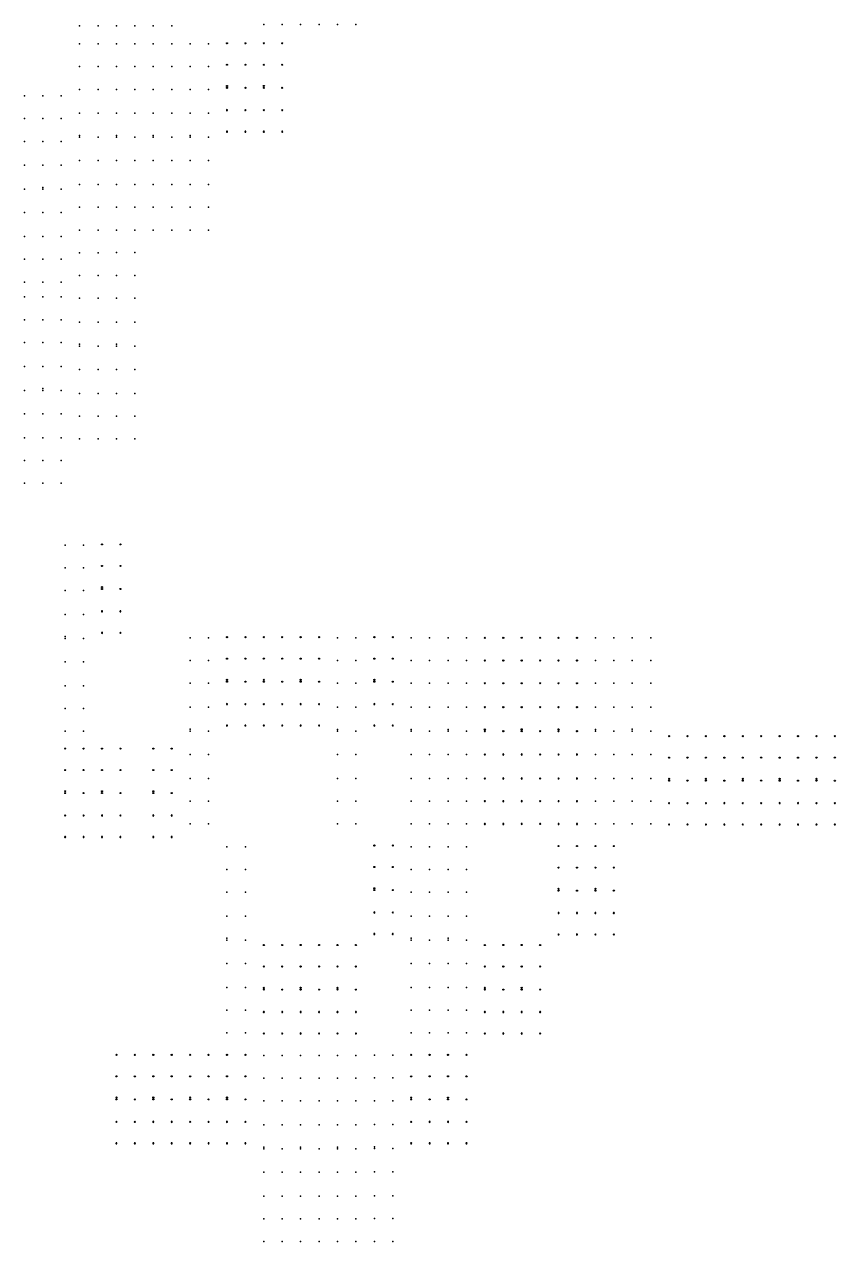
# Model space of a CAD drawing. Header units: millimetres. Extents: x 472828 to 475087, y 4317878 to 4319084.
# Drawn here: x 473959.2 to 474223.5, y 4317877.7 to 4318273.9 of the extents above; entities that cross this region are included whole.
import ezdxf

# ---------------------------------------------------------------- set-up
doc = ezdxf.new("R2010")
doc.units = ezdxf.units.MM
doc.linetypes.add('CENTER2', pattern=[1.125, 0.75, -0.125, 0.125, -0.125])
for name, color, linetype in [('10_T3_EOS_PILE_CP170_2_205', 10, 'Continuous'), ('11_T3_EOS_PILE_CP170_1_255', 11, 'Continuous'), ('12_T3_EOS_PILE_CP140_205', 12, 'Continuous'), ('13_T3_EOS_PILE_HEA_MOT_170', 13, 'Continuous'), ('14_T3_EOS_PILE_CP140_195', 14, 'Continuous'), ('1_T3_EOS_PILE_MOT_HEA_255', 1, 'Continuous'), ('2_T3_EOS_PILE_HEA_255', 2, 'Continuous'), ('3_T3_EOS_PILE_IPEA_1_255', 3, 'Continuous'), ('4_T3_EOS_PILE_IPEA_2_235', 4, 'Continuous'), ('5_T3_EOS_PILE_HEA_MOT_190', 5, 'Continuous'), ('8_T3_EOS_PILE_CP170_1_220', 8, 'Continuous')]:
    doc.layers.add(name, color=color, linetype=linetype)

# ---------------------------------------------------------------- blocks, each defined once
blk = doc.blocks.new('*U3')
at = {"color": 0, "linetype": 'CENTER2', "transparency": 16777216}
for p, q in [((-183, 0), (-36, 0)), ((0, 36), (0, 183)), ((36, 0), (183, 0)), ((0, -183), (0, -36))]:
    blk.add_line(p, q, dxfattribs=at)
at = {"color": 0, "linetype": 'Continuous', "transparency": 16777216}
for p, q in [((-18, 0), (18, 0)), ((0, -18), (0, 18))]:
    blk.add_line(p, q, dxfattribs=at)
blk = doc.blocks.new('A$C6274595C')
at = {"color": 0}
blk.add_circle((0, 0), 179, dxfattribs=at)
at = {"color": 0, "linetype": 'CENTER2', "rotation": 45}
blk.add_blockref('*U3', (0, 0), dxfattribs=at)
blk = doc.blocks.new('*U5')
at = {"color": 0, "linetype": 'CENTER2', "transparency": 16777216}
for p, q in [((-183, 0), (-36, 0)), ((0, 36), (0, 183)), ((36, 0), (183, 0)), ((0, -183), (0, -36))]:
    blk.add_line(p, q, dxfattribs=at)
at = {"color": 0, "linetype": 'Continuous', "transparency": 16777216}
for p, q in [((-18, 0), (18, 0)), ((0, -18), (0, 18))]:
    blk.add_line(p, q, dxfattribs=at)
blk = doc.blocks.new('b-p')
at = {"color": 5}
blk.add_circle((0, 0), 179, dxfattribs=at)
at = {"color": 5, "linetype": 'CENTER2', "rotation": 45}
blk.add_blockref('*U5', (0, 0), dxfattribs=at)
blk = doc.blocks.new('*U7')
at = {"color": 0, "linetype": 'CENTER2', "transparency": 16777216}
for p, q in [((-183, 0), (-36, 0)), ((0, 36), (0, 183)), ((36, 0), (183, 0)), ((0, -183), (0, -36))]:
    blk.add_line(p, q, dxfattribs=at)
at = {"color": 0, "linetype": 'Continuous', "transparency": 16777216}
for p, q in [((-18, 0), (18, 0)), ((0, -18), (0, 18))]:
    blk.add_line(p, q, dxfattribs=at)
blk = doc.blocks.new('PVH POST')
at = {"color": 5}
blk.add_circle((0, 0), 179, dxfattribs=at)
at = {"color": 5, "linetype": 'CENTER2', "rotation": 45}
blk.add_blockref('*U7', (0, 0), dxfattribs=at)

msp = doc.modelspace()

# ---------------------------------------------------------------- linework, layer by layer
at = {"layer": '10_T3_EOS_PILE_CP170_2_205', "extrusion": (0, 0.011108, 0.999938)}
for p in [(473983.2, 4318273.42, 0.24), (473983.2, 4318146.41, -0.54), (473983.2, 4318139.01, -0.46)]:
    msp.add_point(p, dxfattribs=at)
at = {"layer": '10_T3_EOS_PILE_CP170_2_205', "extrusion": (0, 0.017903, 0.99984)}
for p in [(474055.2, 4318273.92, -0.26), (474055.2, 4317885.07, -0.17), (474055.2, 4317877.68, -0.04)]:
    msp.add_point(p, dxfattribs=at)
at = {"layer": '10_T3_EOS_PILE_CP170_2_205', "extrusion": (0, -0.005388, 0.999985)}
for p in [(474001.2, 4318267.56, 0.25), (474001.2, 4318260.16, 0.21), (473959.2, 4318250.63, 0.25), (473959.2, 4318243.23, 0.21), (474001.2, 4318214.36, -0.04), (474001.2, 4318206.96, -0.08), (474097.2, 4318074.24, 0.63), (474145.2, 4318074.24, 0.6), (474097.2, 4318066.84, 0.59), (474145.2, 4318066.84, 0.56), (474097.2, 4318021.04, 0.35), (474145.2, 4318021.04, 0.31), (474097.2, 4318013.64, 0.31), (474145.2, 4318013.64, 0.27), (474061.2, 4317938.27, 0.36), (474061.2, 4317930.87, 0.32), (474061.2, 4317885.08, 0.07), (474061.2, 4317877.68, 0.03)]:
    msp.add_point(p, dxfattribs=at)
at = {"layer": '10_T3_EOS_PILE_CP170_2_205', "extrusion": (0, -0.005053, 0.999987)}
for p in [(473971.2, 4318250.63, 0.23), (473971.2, 4318243.23, 0.19)]:
    msp.add_point(p, dxfattribs=at)
at = {"layer": '10_T3_EOS_PILE_CP170_2_205', "extrusion": (0, 0.011443, 0.999935)}
for p in [(473995.2, 4318214.36, -0.2), (473995.2, 4318206.96, -0.11)]:
    msp.add_point(p, dxfattribs=at)
at = {"layer": '11_T3_EOS_PILE_CP170_1_255', "extrusion": (0, 0.011443, 0.999935)}
msp.add_point((473995.2, 4318237.16, -0.46), dxfattribs=at)
at = {"layer": '11_T3_EOS_PILE_CP170_1_255', "extrusion": (0, -0.005388, 0.999985)}
for p in [(474007.2, 4318237.16, 0.08), (473959.2, 4318220.24, 0.08), (474103.2, 4318043.84, 0.47), (474151.2, 4318043.84, 0.43), (474067.2, 4317907.88, 0.19)]:
    msp.add_point(p, dxfattribs=at)
at = {"layer": '11_T3_EOS_PILE_CP170_1_255', "extrusion": (0, 0.011108, 0.999938)}
msp.add_point((473983.2, 4318169.2, -0.8), dxfattribs=at)
at = {"layer": '11_T3_EOS_PILE_CP170_1_255', "extrusion": (0, 0.017903, 0.99984)}
msp.add_point((474055.2, 4317907.87, -0.58), dxfattribs=at)
at = {"layer": '12_T3_EOS_PILE_CP140_205', "extrusion": (0, -0.005053, 0.999987)}
for p in [(473965.2, 4318250.63, 0.23), (473965.2, 4318243.23, 0.19), (473965.2, 4318197.44, -0.04), (473965.2, 4318190.04, -0.08)]:
    msp.add_point(p, dxfattribs=at)
at = {"layer": '13_T3_EOS_PILE_HEA_MOT_170', "extrusion": (0, -0.005053, 0.999987)}
msp.add_point((473971.2, 4318220.24, 0.07), dxfattribs=at)
at = {"layer": '14_T3_EOS_PILE_CP140_195', "extrusion": (0, -0.005053, 0.999987)}
for p in [(473971.2, 4318212.64, 0.03), (473971.2, 4318204.84, -0.01), (473971.2, 4318197.44, -0.04), (473971.2, 4318190.04, -0.08)]:
    msp.add_point(p, dxfattribs=at)
at = {"layer": '1_T3_EOS_PILE_MOT_HEA_255', "extrusion": (0, -0.005388, 0.999985)}
for p in [(473983.2, 4318237.16, 0.08), (474019.2, 4318237.16, 0.08), (473959.2, 4318154.78, 0.19), (473978.5, 4318074.03, -0.15), (474019.2, 4318043.84, 0.47), (474067.2, 4318043.84, 0.43), (474091.2, 4318043.84, 0.43), (474091.2, 4317975.84, 0.48), (474103.2, 4317975.84, 0.52), (474043.2, 4317907.88, 0.19)]:
    msp.add_point(p, dxfattribs=at)
at = {"layer": '1_T3_EOS_PILE_MOT_HEA_255', "extrusion": (0, 0.001408, 0.999999)}
for p in [(473995.2, 4318169.21, -0.51), (473971.2, 4318154.78, -0.05), (474163.2, 4318043.84, 0.19), (474079.2, 4317907.96, -0.05)]:
    msp.add_point(p, dxfattribs=at)
at = {"layer": '1_T3_EOS_PILE_MOT_HEA_255', "extrusion": (0, -0.005053, 0.999987)}
msp.add_point((474031.2, 4317975.84, 0.47), dxfattribs=at)
at = {"layer": '2_T3_EOS_PILE_HEA_255', "extrusion": (0, -0.005388, 0.999985)}
for p in [(474007.2, 4318273.42, 0.27), (474043.2, 4318273.92, -0.19), (474067.2, 4318273.92, -0.19), (473983.2, 4318267.56, 0.25), (474019.2, 4318267.56, 0.25), (473983.2, 4318260.16, 0.21), (474019.2, 4318260.16, 0.21), (473983.2, 4318252.76, 0.17), (474019.2, 4318252.76, 0.17), (473983.2, 4318244.96, 0.13), (474019.2, 4318244.96, 0.13), (473983.2, 4318229.56, 0.04), (474019.2, 4318229.56, 0.04), (473983.2, 4318221.76, 0), (474019.2, 4318221.76, 0), (473983.2, 4318214.36, -0.04), (474019.2, 4318214.36, -0.04), (473983.2, 4318206.96, -0.08), (474019.2, 4318206.96, -0.08), (473959.2, 4318185.18, 0.36), (473959.2, 4318177.78, 0.32), (473959.2, 4318170.38, 0.28), (473959.2, 4318162.58, 0.24), (473959.2, 4318147.18, 0.15), (473959.2, 4318139.38, 0.11), (473959.2, 4318131.98, 0.07), (473959.2, 4318124.58, 0.03), (473978.5, 4318104.43, 0.02), (473978.5, 4318097.03, -0.02), (473978.5, 4318089.63, -0.06), (473978.5, 4318081.83, -0.1), (474019.2, 4318074.24, 0.63), (474067.2, 4318074.24, 0.6), (474091.2, 4318074.24, 0.6), (473978.5, 4318066.43, -0.19), (474019.2, 4318066.84, 0.59), (474067.2, 4318066.84, 0.56), (474091.2, 4318066.84, 0.56), (473978.5, 4318058.63, -0.23), (474019.2, 4318059.44, 0.55), (474067.2, 4318059.44, 0.52), (474091.2, 4318059.44, 0.52), (473978.5, 4318051.23, -0.27), (474019.2, 4318051.64, 0.51), (474067.2, 4318051.64, 0.48), (474091.2, 4318051.64, 0.48), (473978.5, 4318043.83, -0.31), (474019.2, 4318036.24, 0.43), (474067.2, 4318036.24, 0.39), (474091.2, 4318036.24, 0.39), (474019.2, 4318028.44, 0.39), (474067.2, 4318028.44, 0.35), (474091.2, 4318028.44, 0.35), (474019.2, 4318021.04, 0.35), (474067.2, 4318021.04, 0.31), (474091.2, 4318021.04, 0.31), (474019.2, 4318013.64, 0.31), (474067.2, 4318013.64, 0.27), (474091.2, 4318013.64, 0.27), (474091.2, 4318006.24, 0.65), (474103.2, 4318006.24, 0.68), (474091.2, 4317998.84, 0.61), (474103.2, 4317998.84, 0.64), (474091.2, 4317991.44, 0.57), (474103.2, 4317991.44, 0.6), (474091.2, 4317983.64, 0.53), (474103.2, 4317983.64, 0.56), (474091.2, 4317968.24, 0.44), (474103.2, 4317968.24, 0.48), (474091.2, 4317960.44, 0.4), (474103.2, 4317960.44, 0.44), (474091.2, 4317953.04, 0.36), (474103.2, 4317953.04, 0.4), (474091.2, 4317945.64, 0.32), (474103.2, 4317945.64, 0.36), (474043.2, 4317938.27, 0.36), (474043.2, 4317930.87, 0.32), (474043.2, 4317923.47, 0.28), (474043.2, 4317915.68, 0.24), (474043.2, 4317900.28, 0.15), (474043.2, 4317892.48, 0.11), (474043.2, 4317885.08, 0.07), (474043.2, 4317877.68, 0.03)]:
    msp.add_point(p, dxfattribs=at)
at = {"layer": '2_T3_EOS_PILE_HEA_255', "extrusion": (0, 0.001408, 0.999999)}
for p in [(473995.2, 4318199.61, -0.55), (473995.2, 4318192.21, -0.54), (473971.2, 4318185.18, -0.09), (473995.2, 4318184.81, -0.53), (473971.2, 4318177.78, -0.08), (473995.2, 4318177.01, -0.52), (473971.2, 4318170.38, -0.07), (473971.2, 4318162.58, -0.06), (473995.2, 4318161.61, -0.5), (473995.2, 4318153.81, -0.49), (473971.2, 4318147.18, -0.03), (473995.2, 4318146.41, -0.47), (473971.2, 4318139.38, -0.02), (473995.2, 4318139.01, -0.46), (473971.2, 4318131.98, -0.01), (473971.2, 4318124.58, 0), (474163.2, 4318074.24, 0.15), (474163.2, 4318066.84, 0.16), (474163.2, 4318059.44, 0.17), (474163.2, 4318051.64, 0.18), (474163.2, 4318036.24, 0.2), (474163.2, 4318028.44, 0.21), (474163.2, 4318021.04, 0.23), (474163.2, 4318013.64, 0.24), (474079.2, 4317938.36, -0.09), (474079.2, 4317930.96, -0.08), (474079.2, 4317923.56, -0.07), (474079.2, 4317915.76, -0.06), (474079.2, 4317900.36, -0.03), (474079.2, 4317892.56, -0.02), (474079.2, 4317885.16, -0.01), (474079.2, 4317877.76, 0)]:
    msp.add_point(p, dxfattribs=at)
at = {"layer": '2_T3_EOS_PILE_HEA_255', "extrusion": (0, -0.005053, 0.999987)}
for p in [(474031.2, 4318006.24, 0.63), (474031.2, 4317998.84, 0.59), (474031.2, 4317991.44, 0.55), (474031.2, 4317983.64, 0.51), (474031.2, 4317968.24, 0.44), (474031.2, 4317960.44, 0.4), (474031.2, 4317953.04, 0.36), (474031.2, 4317945.64, 0.32)]:
    msp.add_point(p, dxfattribs=at)
at = {"layer": '3_T3_EOS_PILE_IPEA_1_255', "extrusion": (0, 0.011108, 0.999938)}
for p in [(473977.2, 4318273.42, 0.24), (473977.2, 4318161.61, -0.71), (473977.2, 4318153.81, -0.63), (473977.2, 4318146.41, -0.54), (473977.2, 4318139.01, -0.46)]:
    msp.add_point(p, dxfattribs=at)
at = {"layer": '3_T3_EOS_PILE_IPEA_1_255', "extrusion": (0, 0.001408, 0.999999)}
for p in [(473995.2, 4318273.42, 0.24), (473989.2, 4318199.61, -0.55), (473989.2, 4318192.21, -0.54), (473965.2, 4318185.18, -0.09), (473989.2, 4318184.81, -0.53), (473965.2, 4318177.78, -0.08), (473989.2, 4318177.01, -0.52), (473965.2, 4318170.38, -0.07), (473965.2, 4318162.58, -0.06), (473989.2, 4318161.61, -0.5), (473989.2, 4318153.81, -0.49), (473965.2, 4318147.18, -0.03), (473989.2, 4318146.41, -0.47), (473965.2, 4318139.38, -0.02), (473989.2, 4318139.01, -0.46), (473965.2, 4318131.98, -0.01), (473965.2, 4318124.58, 0), (474157.2, 4318074.24, 0.15), (474157.2, 4318066.84, 0.16), (474157.2, 4318059.44, 0.17), (474157.2, 4318051.64, 0.18), (474157.2, 4318036.24, 0.2), (474157.2, 4318028.44, 0.21), (474157.2, 4318021.04, 0.23), (474157.2, 4318013.64, 0.24), (474073.2, 4317938.36, -0.09), (474073.2, 4317930.96, -0.08), (474073.2, 4317923.56, -0.07), (474073.2, 4317915.76, -0.06), (474073.2, 4317900.36, -0.03), (474073.2, 4317892.56, -0.02), (474073.2, 4317885.16, -0.01), (474073.2, 4317877.76, 0)]:
    msp.add_point(p, dxfattribs=at)
at = {"layer": '3_T3_EOS_PILE_IPEA_1_255', "extrusion": (0, -0.005388, 0.999985)}
for p in [(474001.2, 4318273.42, 0.27), (474037.2, 4318273.92, -0.19), (474061.2, 4318273.92, -0.19), (473977.2, 4318267.56, 0.25), (474007.2, 4318267.56, 0.25), (474013.2, 4318267.56, 0.25), (473977.2, 4318260.16, 0.21), (474007.2, 4318260.16, 0.21), (474013.2, 4318260.16, 0.21), (473977.2, 4318252.76, 0.17), (474007.2, 4318252.76, 0.17), (474013.2, 4318252.76, 0.17), (473977.2, 4318244.96, 0.13), (474007.2, 4318244.96, 0.13), (474013.2, 4318244.96, 0.13), (473977.2, 4318229.56, 0.04), (474013.2, 4318229.56, 0.04), (473977.2, 4318221.76, 0), (474013.2, 4318221.76, 0), (473977.2, 4318214.36, -0.04), (474013.2, 4318214.36, -0.04), (473977.2, 4318206.96, -0.08), (474013.2, 4318206.96, -0.08), (473972.5, 4318104.43, 0.02), (473972.5, 4318097.03, -0.02), (473972.5, 4318089.63, -0.06), (473972.5, 4318081.83, -0.1), (474013.2, 4318074.24, 0.63), (474061.2, 4318074.24, 0.6), (474085.2, 4318074.24, 0.6), (474103.2, 4318074.24, 0.63), (474151.2, 4318074.24, 0.6), (473972.5, 4318066.43, -0.19), (474013.2, 4318066.84, 0.59), (474061.2, 4318066.84, 0.56), (474085.2, 4318066.84, 0.56), (474103.2, 4318066.84, 0.59), (474151.2, 4318066.84, 0.56), (473972.5, 4318058.63, -0.23), (474013.2, 4318059.44, 0.55), (474061.2, 4318059.44, 0.52), (474085.2, 4318059.44, 0.52), (474103.2, 4318059.44, 0.55), (474151.2, 4318059.44, 0.52), (473972.5, 4318051.23, -0.27), (474013.2, 4318051.64, 0.51), (474061.2, 4318051.64, 0.48), (474085.2, 4318051.64, 0.48), (474103.2, 4318051.64, 0.51), (474151.2, 4318051.64, 0.48), (473972.5, 4318043.83, -0.31), (474013.2, 4318036.24, 0.43), (474061.2, 4318036.24, 0.39), (474085.2, 4318036.24, 0.39), (474013.2, 4318028.44, 0.39), (474061.2, 4318028.44, 0.35), (474085.2, 4318028.44, 0.35), (474013.2, 4318021.04, 0.35), (474061.2, 4318021.04, 0.31), (474085.2, 4318021.04, 0.31), (474013.2, 4318013.64, 0.31), (474061.2, 4318013.64, 0.27), (474085.2, 4318013.64, 0.27), (474085.2, 4318006.24, 0.65), (474097.2, 4318006.24, 0.68), (474085.2, 4317998.84, 0.61), (474097.2, 4317998.84, 0.64), (474085.2, 4317991.44, 0.57), (474097.2, 4317991.44, 0.6), (474085.2, 4317983.64, 0.53), (474097.2, 4317983.64, 0.56), (474085.2, 4317968.24, 0.44), (474097.2, 4317968.24, 0.48), (474085.2, 4317960.44, 0.4), (474097.2, 4317960.44, 0.44), (474085.2, 4317953.04, 0.36), (474097.2, 4317953.04, 0.4), (474085.2, 4317945.64, 0.32), (474097.2, 4317945.64, 0.36), (474037.2, 4317938.27, 0.36), (474067.2, 4317938.27, 0.36), (474037.2, 4317930.87, 0.32), (474067.2, 4317930.87, 0.32), (474037.2, 4317923.47, 0.28), (474067.2, 4317923.47, 0.28), (474037.2, 4317915.68, 0.24), (474067.2, 4317915.68, 0.24), (474037.2, 4317900.28, 0.15), (474037.2, 4317892.48, 0.11), (474037.2, 4317885.08, 0.07), (474037.2, 4317877.68, 0.03)]:
    msp.add_point(p, dxfattribs=at)
at = {"layer": '3_T3_EOS_PILE_IPEA_1_255', "extrusion": (0, 0.017903, 0.99984)}
for p in [(474049.2, 4318273.92, -0.26), (474049.2, 4317900.27, -0.44), (474049.2, 4317892.47, -0.3), (474049.2, 4317885.07, -0.17), (474049.2, 4317877.68, -0.04)]:
    msp.add_point(p, dxfattribs=at)
at = {"layer": '3_T3_EOS_PILE_IPEA_1_255', "extrusion": (0, 0.011443, 0.999935)}
for p in [(473989.2, 4318229.56, -0.37), (473989.2, 4318221.76, -0.28), (473989.2, 4318214.36, -0.2), (473989.2, 4318206.96, -0.11)]:
    msp.add_point(p, dxfattribs=at)
at = {"layer": '3_T3_EOS_PILE_IPEA_1_255', "extrusion": (0, -0.005053, 0.999987)}
for p in [(474025.2, 4318006.24, 0.63), (474025.2, 4317998.84, 0.59), (474025.2, 4317991.44, 0.55), (474025.2, 4317983.64, 0.51), (474025.2, 4317968.24, 0.44), (474025.2, 4317960.44, 0.4), (474025.2, 4317953.04, 0.36), (474025.2, 4317945.64, 0.32)]:
    msp.add_point(p, dxfattribs=at)
at = {"layer": '4_T3_EOS_PILE_IPEA_2_235', "extrusion": (0, -0.005388, 0.999985)}
for p in [(473977.2, 4318237.76, 0.09), (473977.2, 4318237.16, 0.08), (474013.2, 4318237.76, 0.09), (474013.2, 4318237.16, 0.08), (473972.5, 4318074.64, -0.14), (473972.5, 4318074.04, -0.15), (474013.2, 4318044.45, 0.47), (474013.2, 4318043.85, 0.47), (474061.2, 4318044.44, 0.44), (474061.2, 4318043.84, 0.43), (474085.2, 4318044.44, 0.44), (474085.2, 4318043.84, 0.43), (474085.2, 4317976.44, 0.49), (474085.2, 4317975.84, 0.48), (474097.2, 4317976.44, 0.52), (474097.2, 4317975.84, 0.52), (474037.2, 4317908.48, 0.2), (474037.2, 4317907.88, 0.19)]:
    msp.add_point(p, dxfattribs=at)
at = {"layer": '4_T3_EOS_PILE_IPEA_2_235', "extrusion": (0, 0.001408, 0.999999)}
for p in [(473989.2, 4318169.81, -0.51), (473989.2, 4318169.21, -0.51), (473965.2, 4318155.38, -0.05), (473965.2, 4318154.78, -0.05), (474157.2, 4318044.45, 0.19), (474157.2, 4318043.85, 0.19), (474073.2, 4317908.56, -0.05), (474073.2, 4317907.96, -0.05)]:
    msp.add_point(p, dxfattribs=at)
at = {"layer": '4_T3_EOS_PILE_IPEA_2_235', "extrusion": (0, -0.005053, 0.999987)}
for p in [(474025.2, 4317976.44, 0.48), (474025.2, 4317975.84, 0.47)]:
    msp.add_point(p, dxfattribs=at)
at = {"layer": '5_T3_EOS_PILE_HEA_MOT_190', "extrusion": (0, 0.011443, 0.999935)}
for p in [(473989.2, 4318237.76, -0.47), (473989.2, 4318237.16, -0.46)]:
    msp.add_point(p, dxfattribs=at)
at = {"layer": '5_T3_EOS_PILE_HEA_MOT_190', "extrusion": (0, -0.005388, 0.999985)}
for p in [(474001.2, 4318237.76, 0.09), (474001.2, 4318237.16, 0.08), (474097.2, 4318044.44, 0.47), (474097.2, 4318043.84, 0.47), (474145.2, 4318044.44, 0.44), (474145.2, 4318043.84, 0.43), (474061.2, 4317908.48, 0.2), (474061.2, 4317907.88, 0.19)]:
    msp.add_point(p, dxfattribs=at)
at = {"layer": '5_T3_EOS_PILE_HEA_MOT_190', "extrusion": (0, -0.005053, 0.999987)}
for p in [(473965.2, 4318220.84, 0.08), (473965.2, 4318220.24, 0.07)]:
    msp.add_point(p, dxfattribs=at)
at = {"layer": '5_T3_EOS_PILE_HEA_MOT_190', "extrusion": (0, 0.011108, 0.999938)}
for p in [(473977.2, 4318169.81, -0.8), (473977.2, 4318169.21, -0.8)]:
    msp.add_point(p, dxfattribs=at)
at = {"layer": '5_T3_EOS_PILE_HEA_MOT_190', "extrusion": (0, 0.017903, 0.99984)}
for p in [(474049.2, 4317908.47, -0.59), (474049.2, 4317907.87, -0.58)]:
    msp.add_point(p, dxfattribs=at)
at = {"layer": '8_T3_EOS_PILE_CP170_1_220', "extrusion": (0, 0.001408, 0.999999)}
msp.add_point((473989.2, 4318273.42, 0.24), dxfattribs=at)
at = {"layer": '8_T3_EOS_PILE_CP170_1_220', "extrusion": (0, 0.011443, 0.999935)}
for p in [(473989.2, 4318267.56, -0.81), (473995.2, 4318267.56, -0.81), (473989.2, 4318260.16, -0.72), (473995.2, 4318260.16, -0.72), (473989.2, 4318252.76, -0.64), (473995.2, 4318252.76, -0.64), (473989.2, 4318244.96, -0.55), (473995.2, 4318244.96, -0.55), (473995.2, 4318229.56, -0.37), (473995.2, 4318221.76, -0.28)]:
    msp.add_point(p, dxfattribs=at)
at = {"layer": '8_T3_EOS_PILE_CP170_1_220', "extrusion": (0, -0.005388, 0.999985)}
for p in [(474001.2, 4318252.76, 0.17), (474001.2, 4318244.96, 0.13), (473959.2, 4318235.83, 0.17), (473959.2, 4318228.03, 0.13), (474001.2, 4318229.56, 0.04), (474007.2, 4318229.56, 0.04), (474001.2, 4318221.76, 0), (474007.2, 4318221.76, 0), (473959.2, 4318212.64, 0.04), (474007.2, 4318214.36, -0.04), (473959.2, 4318204.84, 0), (474007.2, 4318206.96, -0.08), (473959.2, 4318197.44, -0.04), (473959.2, 4318190.04, -0.08), (474097.2, 4318059.44, 0.55), (474145.2, 4318059.44, 0.52), (474097.2, 4318051.64, 0.51), (474145.2, 4318051.64, 0.48), (474097.2, 4318036.24, 0.43), (474103.2, 4318036.24, 0.43), (474145.2, 4318036.24, 0.39), (474151.2, 4318036.24, 0.39), (474097.2, 4318028.44, 0.39), (474103.2, 4318028.44, 0.39), (474145.2, 4318028.44, 0.35), (474151.2, 4318028.44, 0.35), (474103.2, 4318021.04, 0.35), (474151.2, 4318021.04, 0.31), (474103.2, 4318013.64, 0.31), (474151.2, 4318013.64, 0.27), (474061.2, 4317923.47, 0.28), (474061.2, 4317915.68, 0.24), (474061.2, 4317900.28, 0.15), (474067.2, 4317900.28, 0.15), (474061.2, 4317892.48, 0.11), (474067.2, 4317892.48, 0.11), (474067.2, 4317885.08, 0.07), (474067.2, 4317877.68, 0.03)]:
    msp.add_point(p, dxfattribs=at)
at = {"layer": '8_T3_EOS_PILE_CP170_1_220', "extrusion": (0, -0.005053, 0.999987)}
for p in [(473965.2, 4318235.83, 0.15), (473971.2, 4318235.83, 0.15), (473965.2, 4318228.03, 0.11), (473971.2, 4318228.03, 0.11), (473965.2, 4318212.64, 0.03), (473965.2, 4318204.84, -0.01)]:
    msp.add_point(p, dxfattribs=at)
at = {"layer": '8_T3_EOS_PILE_CP170_1_220', "extrusion": (0, 0.011108, 0.999938)}
for p in [(473977.2, 4318199.6, -1.14), (473983.2, 4318199.6, -1.14), (473977.2, 4318192.2, -1.05), (473983.2, 4318192.2, -1.05), (473977.2, 4318184.8, -0.97), (473983.2, 4318184.8, -0.97), (473977.2, 4318177, -0.88), (473983.2, 4318177, -0.88), (473983.2, 4318161.61, -0.71), (473983.2, 4318153.81, -0.63)]:
    msp.add_point(p, dxfattribs=at)
at = {"layer": '8_T3_EOS_PILE_CP170_1_220', "extrusion": (0, 0.017903, 0.99984)}
for p in [(474049.2, 4317938.27, -1.12), (474055.2, 4317938.27, -1.12), (474049.2, 4317930.87, -0.99), (474055.2, 4317930.87, -0.99), (474049.2, 4317923.47, -0.86), (474055.2, 4317923.47, -0.86), (474049.2, 4317915.67, -0.72), (474055.2, 4317915.67, -0.72), (474055.2, 4317900.27, -0.44), (474055.2, 4317892.47, -0.3)]:
    msp.add_point(p, dxfattribs=at)

# ---------------------------------------------------------------- block references
at = {"color": 0, "extrusion": (0, 0.021167, 0.999776), "yscale": 0.001, "zscale": 0.001}
for name, p, xscale, rotation in [('PVH POST', (-474025.2, -4317300.28, 91404.53), 0.001, 89.99999999999999), ('PVH POST', (-474031.2, -4317300.28, 91404.53), 0.001, 89.99999999999999), ('A$C6274595C', (-474037.2, -4317300.28, 91404.53), 0.001, 89.99999999999999), ('A$C6274595C', (-474043.2, -4317300.28, 91404.53), 0.001, 89.99999999999999), ('PVH POST', (-474025.2, -4317293.28, 91404.53), 0.001, 89.99999999999999), ('PVH POST', (-474031.2, -4317293.28, 91404.53), 0.001, 89.99999999999999), ('A$C6274595C', (-474037.2, -4317293.28, 91404.53), 0.001, 89.99999999999999), ('A$C6274595C', (-474043.2, -4317293.28, 91404.53), 0.001, 89.99999999999999), ('PVH POST', (-474025.2, -4317286.38, 91404.53), 0.001, 89.99999999999999), ('PVH POST', (-474025.2, -4317285.78, 91404.53), 0.001, 89.99999999999999), ('b-p', (-474031.2, -4317285.78, 91404.53), 0.001, 89.99999999999999), ('A$C6274595C', (-474037.2, -4317286.38, 91404.53), 0.001, 89.99999999999999), ('A$C6274595C', (-474037.2, -4317285.78, 91404.53), 0.001, 89.99999999999999), ('b-p', (-474043.2, -4317285.78, 91404.53), 0.001, 89.99999999999999), ('PVH POST', (-474025.2, -4317278.48, 91404.53), -0.001, 89.99999999999991), ('PVH POST', (-474031.2, -4317278.48, 91404.53), -0.001, 89.99999999999991), ('A$C6274595C', (-474037.2, -4317278.48, 91404.53), -0.001, 89.99999999999991), ('A$C6274595C', (-474043.2, -4317278.48, 91404.53), -0.001, 89.99999999999991), ('PVH POST', (-474025.2, -4317271.48, 91404.53), -0.001, 89.99999999999991), ('PVH POST', (-474031.2, -4317271.48, 91404.53), -0.001, 89.99999999999991), ('A$C6274595C', (-474037.2, -4317271.48, 91404.53), -0.001, 89.99999999999991), ('A$C6274595C', (-474043.2, -4317271.48, 91404.53), -0.001, 89.99999999999991), ('A$C6274595C', (-473984.5, -4317137.19, 91400.84), 0.001, 89.99999999999999), ('A$C6274595C', (-473990.5, -4317137.19, 91400.84), 0.001, 89.99999999999999), ('A$C6274595C', (-473984.5, -4317130.19, 91400.84), 0.001, 89.99999999999999), ('A$C6274595C', (-473990.5, -4317130.19, 91400.84), 0.001, 89.99999999999999), ('A$C6274595C', (-473984.5, -4317123.29, 91400.84), 0.001, 89.99999999999999), ('A$C6274595C', (-473984.5, -4317122.69, 91400.84), 0.001, 89.99999999999999), ('b-p', (-473990.5, -4317122.69, 91400.84), 0.001, 89.99999999999999), ('A$C6274595C', (-473984.5, -4317115.39, 91400.84), -0.001, 89.99999999999991), ('A$C6274595C', (-473990.5, -4317115.39, 91400.84), -0.001, 89.99999999999991), ('A$C6274595C', (-473984.5, -4317108.39, 91400.84), -0.001, 89.99999999999991), ('A$C6274595C', (-473990.5, -4317108.39, 91400.84), -0.001, 89.99999999999991), ('PVH POST', (-474025.2, -4317107, 91400.82), 0.001, 89.99999999999999), ('PVH POST', (-474031.2, -4317107, 91400.82), 0.001, 89.99999999999999), ('PVH POST', (-474037.2, -4317107, 91400.8), 0.001, 89.99999999999999), ('PVH POST', (-474043.2, -4317107, 91400.8), 0.001, 89.99999999999999), ('PVH POST', (-474049.2, -4317107, 91400.8), 0.001, 89.99999999999999), ('PVH POST', (-474055.2, -4317107, 91400.8), 0.001, 89.99999999999999), ('PVH POST', (-474073.2, -4317107, 91400.82), 0.001, 89.99999999999999), ('PVH POST', (-474079.2, -4317107, 91400.82), 0.001, 89.99999999999999), ('PVH POST', (-474025.2, -4317100, 91400.82), 0.001, 89.99999999999999), ('PVH POST', (-474031.2, -4317100, 91400.82), 0.001, 89.99999999999999), ('PVH POST', (-474037.2, -4317100, 91400.8), 0.001, 89.99999999999999), ('PVH POST', (-474043.2, -4317100, 91400.8), 0.001, 89.99999999999999), ('PVH POST', (-474049.2, -4317100, 91400.8), 0.001, 89.99999999999999), ('PVH POST', (-474055.2, -4317100, 91400.8), 0.001, 89.99999999999999), ('PVH POST', (-474073.2, -4317100, 91400.82), 0.001, 89.99999999999999), ('PVH POST', (-474079.2, -4317100, 91400.82), 0.001, 89.99999999999999), ('PVH POST', (-474025.2, -4317093.1, 91400.82), 0.001, 89.99999999999999), ('PVH POST', (-474037.2, -4317093.1, 91400.8), 0.001, 89.99999999999999), ('PVH POST', (-474049.2, -4317093.1, 91400.8), 0.001, 89.99999999999999), ('PVH POST', (-474073.2, -4317093.1, 91400.82), 0.001, 89.99999999999999), ('PVH POST', (-474025.2, -4317092.5, 91400.82), 0.001, 89.99999999999999), ('b-p', (-474031.2, -4317092.5, 91400.82), 0.001, 89.99999999999999), ('PVH POST', (-474037.2, -4317092.5, 91400.8), 0.001, 89.99999999999999), ('b-p', (-474043.2, -4317092.5, 91400.8), 0.001, 89.99999999999999), ('PVH POST', (-474049.2, -4317092.5, 91400.8), 0.001, 89.99999999999999), ('b-p', (-474055.2, -4317092.5, 91400.8), 0.001, 89.99999999999999), ('PVH POST', (-474073.2, -4317092.5, 91400.82), 0.001, 89.99999999999999), ('b-p', (-474079.2, -4317092.5, 91400.82), 0.001, 89.99999999999999), ('PVH POST', (-474025.2, -4317085.2, 91400.82), -0.001, 89.99999999999991), ('PVH POST', (-474031.2, -4317085.2, 91400.82), -0.001, 89.99999999999991), ('PVH POST', (-474037.2, -4317085.2, 91400.8), -0.001, 89.99999999999991), ('PVH POST', (-474043.2, -4317085.2, 91400.8), -0.001, 89.99999999999991), ('PVH POST', (-474049.2, -4317085.2, 91400.8), -0.001, 89.99999999999991), ('PVH POST', (-474055.2, -4317085.2, 91400.8), -0.001, 89.99999999999991), ('PVH POST', (-474073.2, -4317085.2, 91400.82), -0.001, 89.99999999999991), ('PVH POST', (-474079.2, -4317085.2, 91400.82), -0.001, 89.99999999999991), ('PVH POST', (-474025.2, -4317078.2, 91400.82), -0.001, 89.99999999999991), ('PVH POST', (-474031.2, -4317078.2, 91400.82), -0.001, 89.99999999999991), ('PVH POST', (-474037.2, -4317078.2, 91400.8), -0.001, 89.99999999999991), ('PVH POST', (-474043.2, -4317078.2, 91400.8), -0.001, 89.99999999999991), ('PVH POST', (-474049.2, -4317078.2, 91400.8), -0.001, 89.99999999999991), ('PVH POST', (-474055.2, -4317078.2, 91400.8), -0.001, 89.99999999999991), ('PVH POST', (-474073.2, -4317078.2, 91400.82), -0.001, 89.99999999999991), ('PVH POST', (-474079.2, -4317078.2, 91400.82), -0.001, 89.99999999999991), ('PVH POST', (-474169.2, -4317074.81, 91399.07), 0.001, 89.99999999999999), ('PVH POST', (-474175.2, -4317074.81, 91399.07), 0.001, 89.99999999999999), ('PVH POST', (-474181.2, -4317074.81, 91399.09), 0.001, 89.99999999999999), ('PVH POST', (-474187.2, -4317074.81, 91399.09), 0.001, 89.99999999999999), ('PVH POST', (-474193.2, -4317074.81, 91399.11), 0.001, 89.99999999999999), ('PVH POST', (-474199.2, -4317074.81, 91399.11), 0.001, 89.99999999999999), ('PVH POST', (-474205.2, -4317074.81, 91399.13), 0.001, 89.99999999999999), ('PVH POST', (-474211.2, -4317074.81, 91399.13), 0.001, 89.99999999999999), ('A$C6274595C', (-474217.2, -4317074.8, 91399.15), 0.001, 89.99999999999999), ('A$C6274595C', (-474223.2, -4317074.8, 91399.15), 0.001, 89.99999999999999), ('A$C6274595C', (-473972.5, -4317070.76, 91399.1), 0.001, 89.99999999999999), ('A$C6274595C', (-473978.5, -4317070.76, 91399.1), 0.001, 89.99999999999999), ('A$C6274595C', (-473984.5, -4317070.76, 91399.08), 0.001, 89.99999999999999), ('A$C6274595C', (-473990.5, -4317070.76, 91399.08), 0.001, 89.99999999999999), ('A$C6274595C', (-474001.2, -4317070.76, 91399.04), 0.001, 89.99999999999999), ('A$C6274595C', (-474007.2, -4317070.76, 91399.04), 0.001, 89.99999999999999), ('PVH POST', (-474169.2, -4317067.81, 91399.07), 0.001, 89.99999999999999), ('PVH POST', (-474175.2, -4317067.81, 91399.07), 0.001, 89.99999999999999), ('PVH POST', (-474181.2, -4317067.81, 91399.09), 0.001, 89.99999999999999), ('PVH POST', (-474187.2, -4317067.81, 91399.09), 0.001, 89.99999999999999), ('PVH POST', (-474193.2, -4317067.81, 91399.11), 0.001, 89.99999999999999), ('PVH POST', (-474199.2, -4317067.81, 91399.11), 0.001, 89.99999999999999), ('PVH POST', (-474205.2, -4317067.81, 91399.13), 0.001, 89.99999999999999), ('PVH POST', (-474211.2, -4317067.81, 91399.13), 0.001, 89.99999999999999), ('A$C6274595C', (-474217.2, -4317067.8, 91399.15), 0.001, 89.99999999999999), ('A$C6274595C', (-474223.2, -4317067.8, 91399.15), 0.001, 89.99999999999999), ('A$C6274595C', (-473972.5, -4317063.76, 91399.1), 0.001, 89.99999999999999), ('A$C6274595C', (-473978.5, -4317063.76, 91399.1), 0.001, 89.99999999999999), ('A$C6274595C', (-473984.5, -4317063.76, 91399.08), 0.001, 89.99999999999999), ('A$C6274595C', (-473990.5, -4317063.76, 91399.08), 0.001, 89.99999999999999), ('A$C6274595C', (-474001.2, -4317063.76, 91399.04), 0.001, 89.99999999999999), ('A$C6274595C', (-474007.2, -4317063.76, 91399.04), 0.001, 89.99999999999999), ('PVH POST', (-474169.2, -4317060.91, 91399.07), 0.001, 89.99999999999999), ('PVH POST', (-474169.2, -4317060.31, 91399.07), 0.001, 89.99999999999999), ('b-p', (-474175.2, -4317060.31, 91399.07), 0.001, 89.99999999999999), ('PVH POST', (-474181.2, -4317060.91, 91399.09), 0.001, 89.99999999999999), ('PVH POST', (-474181.2, -4317060.31, 91399.09), 0.001, 89.99999999999999), ('b-p', (-474187.2, -4317060.31, 91399.09), 0.001, 89.99999999999999), ('PVH POST', (-474193.2, -4317060.91, 91399.11), 0.001, 89.99999999999999), ('PVH POST', (-474193.2, -4317060.31, 91399.11), 0.001, 89.99999999999999), ('b-p', (-474199.2, -4317060.31, 91399.11), 0.001, 89.99999999999999), ('PVH POST', (-474205.2, -4317060.91, 91399.13), 0.001, 89.99999999999999), ('PVH POST', (-474205.2, -4317060.31, 91399.13), 0.001, 89.99999999999999), ('b-p', (-474211.2, -4317060.31, 91399.13), 0.001, 89.99999999999999), ('A$C6274595C', (-474217.2, -4317060.91, 91399.15), 0.001, 89.99999999999999), ('A$C6274595C', (-474217.2, -4317060.31, 91399.15), 0.001, 89.99999999999999), ('b-p', (-474223.2, -4317060.3, 91399.15), 0.001, 89.99999999999999), ('A$C6274595C', (-473972.5, -4317056.86, 91399.1), 0.001, 89.99999999999999), ('A$C6274595C', (-473972.5, -4317056.26, 91399.1), 0.001, 89.99999999999999), ('b-p', (-473978.5, -4317056.26, 91399.1), 0.001, 89.99999999999999), ('A$C6274595C', (-473984.5, -4317056.86, 91399.08), 0.001, 89.99999999999999), ('A$C6274595C', (-473984.5, -4317056.26, 91399.08), 0.001, 89.99999999999999), ('b-p', (-473990.5, -4317056.26, 91399.08), 0.001, 89.99999999999999), ('A$C6274595C', (-474001.2, -4317056.86, 91399.04), 0.001, 89.99999999999999), ('A$C6274595C', (-474001.2, -4317056.26, 91399.04), 0.001, 89.99999999999999), ('b-p', (-474007.2, -4317056.26, 91399.04), 0.001, 89.99999999999999), ('PVH POST', (-474169.2, -4317053.01, 91399.07), -0.001, 89.99999999999991), ('PVH POST', (-474175.2, -4317053.01, 91399.07), -0.001, 89.99999999999991), ('PVH POST', (-474181.2, -4317053.01, 91399.09), -0.001, 89.99999999999991), ('PVH POST', (-474187.2, -4317053.01, 91399.09), -0.001, 89.99999999999991), ('PVH POST', (-474193.2, -4317053.01, 91399.11), -0.001, 89.99999999999991), ('PVH POST', (-474199.2, -4317053.01, 91399.11), -0.001, 89.99999999999991), ('PVH POST', (-474205.2, -4317053.01, 91399.13), -0.001, 89.99999999999991), ('PVH POST', (-474211.2, -4317053.01, 91399.13), -0.001, 89.99999999999991), ('A$C6274595C', (-474217.2, -4317053, 91399.15), -0.001, 89.99999999999991), ('A$C6274595C', (-474223.2, -4317053, 91399.15), -0.001, 89.99999999999991), ('A$C6274595C', (-473972.5, -4317048.96, 91399.1), -0.001, 89.99999999999991), ('A$C6274595C', (-473978.5, -4317048.96, 91399.1), -0.001, 89.99999999999991), ('A$C6274595C', (-473984.5, -4317048.96, 91399.08), -0.001, 89.99999999999991), ('A$C6274595C', (-473990.5, -4317048.96, 91399.08), -0.001, 89.99999999999991), ('A$C6274595C', (-474001.2, -4317048.96, 91399.04), -0.001, 89.99999999999991), ('A$C6274595C', (-474007.2, -4317048.96, 91399.04), -0.001, 89.99999999999991), ('PVH POST', (-474169.2, -4317046.01, 91399.07), -0.001, 89.99999999999991), ('PVH POST', (-474175.2, -4317046.01, 91399.07), -0.001, 89.99999999999991), ('PVH POST', (-474181.2, -4317046.01, 91399.09), -0.001, 89.99999999999991), ('PVH POST', (-474187.2, -4317046.01, 91399.09), -0.001, 89.99999999999991), ('PVH POST', (-474193.2, -4317046.01, 91399.11), -0.001, 89.99999999999991), ('PVH POST', (-474199.2, -4317046.01, 91399.11), -0.001, 89.99999999999991), ('PVH POST', (-474205.2, -4317046.01, 91399.13), -0.001, 89.99999999999991), ('PVH POST', (-474211.2, -4317046.01, 91399.13), -0.001, 89.99999999999991), ('A$C6274595C', (-474217.2, -4317046, 91399.15), -0.001, 89.99999999999991), ('A$C6274595C', (-474223.2, -4317046, 91399.15), -0.001, 89.99999999999991), ('A$C6274595C', (-473972.5, -4317041.96, 91399.1), -0.001, 89.99999999999991), ('A$C6274595C', (-473978.5, -4317041.96, 91399.1), -0.001, 89.99999999999991), ('A$C6274595C', (-473984.5, -4317041.96, 91399.08), -0.001, 89.99999999999991), ('A$C6274595C', (-473990.5, -4317041.96, 91399.08), -0.001, 89.99999999999991), ('A$C6274595C', (-474001.2, -4317041.96, 91399.04), -0.001, 89.99999999999991), ('A$C6274595C', (-474007.2, -4317041.96, 91399.04), -0.001, 89.99999999999991), ('A$C6274595C', (-474073.2, -4317039.18, 91399.39), 0.001, 89.99999999999999), ('A$C6274595C', (-474079.2, -4317039.18, 91399.39), 0.001, 89.99999999999999), ('A$C6274595C', (-474133.2, -4317039, 91399.39), 0.001, 89.99999999999999), ('A$C6274595C', (-474139.2, -4317039, 91399.39), 0.001, 89.99999999999999), ('A$C6274595C', (-474145.2, -4317039, 91399.41), 0.001, 89.99999999999999), ('A$C6274595C', (-474151.2, -4317039, 91399.41), 0.001, 89.99999999999999), ('A$C6274595C', (-474073.2, -4317032.18, 91399.39), 0.001, 89.99999999999999), ('A$C6274595C', (-474079.2, -4317032.18, 91399.39), 0.001, 89.99999999999999), ('A$C6274595C', (-474133.2, -4317032, 91399.39), 0.001, 89.99999999999999), ('A$C6274595C', (-474139.2, -4317032, 91399.39), 0.001, 89.99999999999999), ('A$C6274595C', (-474145.2, -4317032, 91399.41), 0.001, 89.99999999999999), ('A$C6274595C', (-474151.2, -4317032, 91399.41), 0.001, 89.99999999999999), ('A$C6274595C', (-474073.2, -4317025.28, 91399.39), 0.001, 89.99999999999999), ('A$C6274595C', (-474073.2, -4317024.68, 91399.39), 0.001, 89.99999999999999), ('b-p', (-474079.2, -4317024.68, 91399.39), 0.001, 89.99999999999999), ('A$C6274595C', (-474133.2, -4317025.1, 91399.39), 0.001, 89.99999999999999), ('A$C6274595C', (-474133.2, -4317024.5, 91399.39), 0.001, 89.99999999999999), ('b-p', (-474139.2, -4317024.5, 91399.39), 0.001, 89.99999999999999), ('A$C6274595C', (-474145.2, -4317025.1, 91399.41), 0.001, 89.99999999999999), ('A$C6274595C', (-474145.2, -4317024.5, 91399.41), 0.001, 89.99999999999999), ('b-p', (-474151.2, -4317024.5, 91399.41), 0.001, 89.99999999999999), ('A$C6274595C', (-474073.2, -4317017.38, 91399.39), -0.001, 89.99999999999991), ('A$C6274595C', (-474079.2, -4317017.38, 91399.39), -0.001, 89.99999999999991), ('A$C6274595C', (-474133.2, -4317017.2, 91399.39), -0.001, 89.99999999999991), ('A$C6274595C', (-474139.2, -4317017.2, 91399.39), -0.001, 89.99999999999991), ('A$C6274595C', (-474145.2, -4317017.2, 91399.41), -0.001, 89.99999999999991), ('A$C6274595C', (-474151.2, -4317017.2, 91399.41), -0.001, 89.99999999999991), ('A$C6274595C', (-474073.2, -4317010.38, 91399.39), -0.001, 89.99999999999991), ('A$C6274595C', (-474079.2, -4317010.38, 91399.39), -0.001, 89.99999999999991), ('A$C6274595C', (-474133.2, -4317010.2, 91399.39), -0.001, 89.99999999999991), ('A$C6274595C', (-474139.2, -4317010.2, 91399.39), -0.001, 89.99999999999991), ('A$C6274595C', (-474145.2, -4317010.2, 91399.41), -0.001, 89.99999999999991), ('A$C6274595C', (-474151.2, -4317010.2, 91399.41), -0.001, 89.99999999999991), ('PVH POST', (-474037.2, -4317006.82, 91397.7), 0.001, 89.99999999999999), ('PVH POST', (-474043.2, -4317006.82, 91397.7), 0.001, 89.99999999999999), ('PVH POST', (-474049.2, -4317006.82, 91397.72), 0.001, 89.99999999999999), ('PVH POST', (-474055.2, -4317006.82, 91397.72), 0.001, 89.99999999999999), ('A$C6274595C', (-474061.2, -4317006.82, 91397.74), 0.001, 89.99999999999999), ('A$C6274595C', (-474067.2, -4317006.82, 91397.74), 0.001, 89.99999999999999), ('PVH POST', (-474109.2, -4317006.82, 91397.74), 0.001, 89.99999999999999), ('PVH POST', (-474115.2, -4317006.82, 91397.74), 0.001, 89.99999999999999), ('A$C6274595C', (-474121.2, -4317006.82, 91397.76), 0.001, 89.99999999999999), ('A$C6274595C', (-474127.2, -4317006.82, 91397.76), 0.001, 89.99999999999999), ('PVH POST', (-474037.2, -4316999.82, 91397.7), 0.001, 89.99999999999999), ('PVH POST', (-474043.2, -4316999.82, 91397.7), 0.001, 89.99999999999999), ('PVH POST', (-474049.2, -4316999.82, 91397.72), 0.001, 89.99999999999999), ('PVH POST', (-474055.2, -4316999.82, 91397.72), 0.001, 89.99999999999999), ('A$C6274595C', (-474061.2, -4316999.82, 91397.74), 0.001, 89.99999999999999), ('A$C6274595C', (-474067.2, -4316999.82, 91397.74), 0.001, 89.99999999999999), ('PVH POST', (-474109.2, -4316999.82, 91397.74), 0.001, 89.99999999999999), ('PVH POST', (-474115.2, -4316999.82, 91397.74), 0.001, 89.99999999999999), ('A$C6274595C', (-474121.2, -4316999.82, 91397.76), 0.001, 89.99999999999999), ('A$C6274595C', (-474127.2, -4316999.82, 91397.76), 0.001, 89.99999999999999), ('PVH POST', (-474037.2, -4316992.92, 91397.7), 0.001, 89.99999999999999), ('PVH POST', (-474037.2, -4316992.32, 91397.7), 0.001, 89.99999999999999), ('b-p', (-474043.2, -4316992.32, 91397.7), 0.001, 89.99999999999999), ('PVH POST', (-474049.2, -4316992.92, 91397.72), 0.001, 89.99999999999999), ('PVH POST', (-474049.2, -4316992.32, 91397.72), 0.001, 89.99999999999999), ('b-p', (-474055.2, -4316992.32, 91397.72), 0.001, 89.99999999999999), ('A$C6274595C', (-474061.2, -4316992.92, 91397.74), 0.001, 89.99999999999999), ('A$C6274595C', (-474061.2, -4316992.32, 91397.74), 0.001, 89.99999999999999), ('b-p', (-474067.2, -4316992.32, 91397.74), 0.001, 89.99999999999999), ('PVH POST', (-474109.2, -4316992.92, 91397.74), 0.001, 89.99999999999999), ('PVH POST', (-474109.2, -4316992.32, 91397.74), 0.001, 89.99999999999999), ('b-p', (-474115.2, -4316992.32, 91397.74), 0.001, 89.99999999999999), ('A$C6274595C', (-474121.2, -4316992.92, 91397.76), 0.001, 89.99999999999999), ('A$C6274595C', (-474121.2, -4316992.32, 91397.76), 0.001, 89.99999999999999), ('b-p', (-474127.2, -4316992.32, 91397.76), 0.001, 89.99999999999999), ('PVH POST', (-474037.2, -4316985.02, 91397.7), -0.001, 89.99999999999991), ('PVH POST', (-474043.2, -4316985.02, 91397.7), -0.001, 89.99999999999991), ('PVH POST', (-474049.2, -4316985.02, 91397.72), -0.001, 89.99999999999991), ('PVH POST', (-474055.2, -4316985.02, 91397.72), -0.001, 89.99999999999991), ('A$C6274595C', (-474061.2, -4316985.02, 91397.74), -0.001, 89.99999999999991), ('A$C6274595C', (-474067.2, -4316985.02, 91397.74), -0.001, 89.99999999999991), ('PVH POST', (-474109.2, -4316985.02, 91397.74), -0.001, 89.99999999999991), ('PVH POST', (-474115.2, -4316985.02, 91397.74), -0.001, 89.99999999999991), ('A$C6274595C', (-474121.2, -4316985.02, 91397.76), -0.001, 89.99999999999991), ('A$C6274595C', (-474127.2, -4316985.02, 91397.76), -0.001, 89.99999999999991), ('PVH POST', (-474037.2, -4316978.02, 91397.7), -0.001, 89.99999999999991), ('PVH POST', (-474043.2, -4316978.02, 91397.7), -0.001, 89.99999999999991), ('PVH POST', (-474049.2, -4316978.02, 91397.72), -0.001, 89.99999999999991), ('PVH POST', (-474055.2, -4316978.02, 91397.72), -0.001, 89.99999999999991), ('A$C6274595C', (-474061.2, -4316978.02, 91397.74), -0.001, 89.99999999999991), ('A$C6274595C', (-474067.2, -4316978.02, 91397.74), -0.001, 89.99999999999991), ('PVH POST', (-474109.2, -4316978.02, 91397.74), -0.001, 89.99999999999991), ('PVH POST', (-474115.2, -4316978.02, 91397.74), -0.001, 89.99999999999991), ('A$C6274595C', (-474121.2, -4316978.02, 91397.76), -0.001, 89.99999999999991), ('A$C6274595C', (-474127.2, -4316978.02, 91397.76), -0.001, 89.99999999999991), ('A$C6274595C', (-473989.2, -4316971.06, 91397.62), 0.001, 89.99999999999999), ('A$C6274595C', (-473995.2, -4316971.06, 91397.62), 0.001, 89.99999999999999), ('PVH POST', (-474001.2, -4316971.06, 91397.64), 0.001, 89.99999999999999), ('PVH POST', (-474007.2, -4316971.06, 91397.64), 0.001, 89.99999999999999), ('PVH POST', (-474013.2, -4316971.06, 91397.66), 0.001, 89.99999999999999), ('PVH POST', (-474019.2, -4316971.06, 91397.66), 0.001, 89.99999999999999), ('PVH POST', (-474025.2, -4316971.06, 91397.68), 0.001, 89.99999999999999), ('PVH POST', (-474031.2, -4316971.06, 91397.68), 0.001, 89.99999999999999), ('PVH POST', (-474085.2, -4316971.07, 91397.24), 0.001, 89.99999999999999), ('PVH POST', (-474091.2, -4316971.07, 91397.24), 0.001, 89.99999999999999), ('A$C6274595C', (-474097.2, -4316971.07, 91397.26), 0.001, 89.99999999999999), ('A$C6274595C', (-474103.2, -4316971.07, 91397.26), 0.001, 89.99999999999999), ('A$C6274595C', (-473989.2, -4316964.06, 91397.62), 0.001, 89.99999999999999), ('A$C6274595C', (-473995.2, -4316964.06, 91397.62), 0.001, 89.99999999999999), ('PVH POST', (-474001.2, -4316964.06, 91397.64), 0.001, 89.99999999999999), ('PVH POST', (-474007.2, -4316964.06, 91397.64), 0.001, 89.99999999999999), ('PVH POST', (-474013.2, -4316964.06, 91397.66), 0.001, 89.99999999999999), ('PVH POST', (-474019.2, -4316964.06, 91397.66), 0.001, 89.99999999999999), ('PVH POST', (-474025.2, -4316964.06, 91397.68), 0.001, 89.99999999999999), ('PVH POST', (-474031.2, -4316964.06, 91397.68), 0.001, 89.99999999999999), ('PVH POST', (-474085.2, -4316964.07, 91397.24), 0.001, 89.99999999999999), ('PVH POST', (-474091.2, -4316964.07, 91397.24), 0.001, 89.99999999999999), ('A$C6274595C', (-474097.2, -4316964.07, 91397.26), 0.001, 89.99999999999999), ('A$C6274595C', (-474103.2, -4316964.07, 91397.26), 0.001, 89.99999999999999), ('A$C6274595C', (-473989.2, -4316957.17, 91397.62), 0.001, 89.99999999999999), ('A$C6274595C', (-473989.2, -4316956.57, 91397.62), 0.001, 89.99999999999999), ('b-p', (-473995.2, -4316956.56, 91397.62), 0.001, 89.99999999999999), ('PVH POST', (-474001.2, -4316957.17, 91397.64), 0.001, 89.99999999999999), ('PVH POST', (-474001.2, -4316956.57, 91397.64), 0.001, 89.99999999999999), ('b-p', (-474007.2, -4316956.56, 91397.64), 0.001, 89.99999999999999), ('PVH POST', (-474013.2, -4316957.17, 91397.66), 0.001, 89.99999999999999), ('PVH POST', (-474013.2, -4316956.57, 91397.66), 0.001, 89.99999999999999), ('b-p', (-474019.2, -4316956.56, 91397.66), 0.001, 89.99999999999999), ('PVH POST', (-474025.2, -4316957.17, 91397.68), 0.001, 89.99999999999999), ('PVH POST', (-474025.2, -4316956.57, 91397.68), 0.001, 89.99999999999999), ('b-p', (-474031.2, -4316956.56, 91397.68), 0.001, 89.99999999999999), ('PVH POST', (-474085.2, -4316957.17, 91397.24), 0.001, 89.99999999999999), ('PVH POST', (-474085.2, -4316956.57, 91397.24), 0.001, 89.99999999999999), ('b-p', (-474091.2, -4316956.57, 91397.24), 0.001, 89.99999999999999), ('A$C6274595C', (-474097.2, -4316957.17, 91397.26), 0.001, 89.99999999999999), ('A$C6274595C', (-474097.2, -4316956.57, 91397.26), 0.001, 89.99999999999999), ('b-p', (-474103.2, -4316956.57, 91397.26), 0.001, 89.99999999999999), ('A$C6274595C', (-473989.2, -4316949.26, 91397.62), -0.001, 89.99999999999991), ('A$C6274595C', (-473995.2, -4316949.26, 91397.62), -0.001, 89.99999999999991), ('PVH POST', (-474001.2, -4316949.26, 91397.64), -0.001, 89.99999999999991), ('PVH POST', (-474007.2, -4316949.26, 91397.64), -0.001, 89.99999999999991), ('PVH POST', (-474013.2, -4316949.26, 91397.66), -0.001, 89.99999999999991), ('PVH POST', (-474019.2, -4316949.26, 91397.66), -0.001, 89.99999999999991), ('PVH POST', (-474025.2, -4316949.26, 91397.68), -0.001, 89.99999999999991), ('PVH POST', (-474031.2, -4316949.26, 91397.68), -0.001, 89.99999999999991), ('PVH POST', (-474085.2, -4316949.27, 91397.24), -0.001, 89.99999999999991), ('PVH POST', (-474091.2, -4316949.27, 91397.24), -0.001, 89.99999999999991), ('A$C6274595C', (-474097.2, -4316949.27, 91397.26), -0.001, 89.99999999999991), ('A$C6274595C', (-474103.2, -4316949.27, 91397.26), -0.001, 89.99999999999991), ('A$C6274595C', (-473989.2, -4316942.26, 91397.62), -0.001, 89.99999999999991), ('A$C6274595C', (-473995.2, -4316942.26, 91397.62), -0.001, 89.99999999999991), ('PVH POST', (-474001.2, -4316942.26, 91397.64), -0.001, 89.99999999999991), ('PVH POST', (-474007.2, -4316942.26, 91397.64), -0.001, 89.99999999999991), ('PVH POST', (-474013.2, -4316942.26, 91397.66), -0.001, 89.99999999999991), ('PVH POST', (-474019.2, -4316942.26, 91397.66), -0.001, 89.99999999999991), ('PVH POST', (-474025.2, -4316942.26, 91397.68), -0.001, 89.99999999999991), ('PVH POST', (-474031.2, -4316942.26, 91397.68), -0.001, 89.99999999999991), ('PVH POST', (-474085.2, -4316942.27, 91397.24), -0.001, 89.99999999999991), ('PVH POST', (-474091.2, -4316942.27, 91397.24), -0.001, 89.99999999999991), ('A$C6274595C', (-474097.2, -4316942.27, 91397.26), -0.001, 89.99999999999991), ('A$C6274595C', (-474103.2, -4316942.27, 91397.26), -0.001, 89.99999999999991)]:
    msp.add_blockref(name, p, dxfattribs=dict(at, xscale=xscale, rotation=rotation))
at = {"color": 0, "extrusion": (0, 0.001408, 0.999999), "yscale": 0.001, "zscale": 0.001, "rotation": 270}
for name, p, xscale in [('A$C6274595C', (474109.2, 4318069.96, 6080.15), 0.001), ('A$C6274595C', (474115.2, 4318069.96, 6080.15), 0.001), ('A$C6274595C', (474133.2, 4318069.96, 6080.15), 0.001), ('A$C6274595C', (474139.2, 4318069.96, 6080.15), 0.001), ('A$C6274595C', (474109.2, 4318062.56, 6080.15), 0.001), ('A$C6274595C', (474115.2, 4318062.56, 6080.15), 0.001), ('A$C6274595C', (474133.2, 4318062.56, 6080.15), 0.001), ('A$C6274595C', (474139.2, 4318062.56, 6080.15), 0.001), ('A$C6274595C', (474109.2, 4318055.16, 6080.15), 0.001), ('A$C6274595C', (474115.2, 4318055.16, 6080.15), 0.001), ('A$C6274595C', (474133.2, 4318055.16, 6080.15), 0.001), ('A$C6274595C', (474139.2, 4318055.16, 6080.15), 0.001), ('A$C6274595C', (474109.2, 4318047.36, 6080.15), 0.001), ('A$C6274595C', (474115.2, 4318047.36, 6080.15), 0.001), ('A$C6274595C', (474133.2, 4318047.36, 6080.15), 0.001), ('A$C6274595C', (474139.2, 4318047.36, 6080.15), 0.001), ('A$C6274595C', (474109.2, 4318040.16, 6080.15), 0.001), ('A$C6274595C', (474133.2, 4318040.16, 6080.15), 0.001), ('A$C6274595C', (474109.2, 4318039.56, 6080.15), 0.001), ('b-p', (474115.2, 4318039.56, 6080.15), 0.001), ('A$C6274595C', (474133.2, 4318039.56, 6080.15), 0.001), ('b-p', (474139.2, 4318039.56, 6080.15), 0.001), ('A$C6274595C', (474109.2, 4318031.96, 6080.15), -0.001), ('A$C6274595C', (474115.2, 4318031.96, 6080.15), -0.001), ('A$C6274595C', (474133.2, 4318031.96, 6080.15), -0.001), ('A$C6274595C', (474139.2, 4318031.96, 6080.15), -0.001), ('A$C6274595C', (474109.2, 4318024.16, 6080.15), -0.001), ('A$C6274595C', (474115.2, 4318024.16, 6080.15), -0.001), ('A$C6274595C', (474133.2, 4318024.16, 6080.15), -0.001), ('A$C6274595C', (474139.2, 4318024.16, 6080.15), -0.001), ('A$C6274595C', (474109.2, 4318016.76, 6080.15), -0.001), ('A$C6274595C', (474115.2, 4318016.76, 6080.15), -0.001), ('A$C6274595C', (474133.2, 4318016.76, 6080.15), -0.001), ('A$C6274595C', (474139.2, 4318016.76, 6080.15), -0.001), ('A$C6274595C', (474109.2, 4318009.36, 6080.15), -0.001), ('A$C6274595C', (474115.2, 4318009.36, 6080.15), -0.001), ('A$C6274595C', (474133.2, 4318009.36, 6080.15), -0.001), ('A$C6274595C', (474139.2, 4318009.36, 6080.15), -0.001)]:
    msp.add_blockref(name, p, dxfattribs=dict(at, xscale=xscale))
at = {"color": 0, "extrusion": (0, -0.005388, 0.999985), "yscale": 0.001, "zscale": 0.001, "rotation": 270}
for name, p, xscale in [('A$C6274595C', (474121.2, 4318011.58, -23263.92), 0.001), ('A$C6274595C', (474127.2, 4318011.58, -23263.92), 0.001), ('A$C6274595C', (474121.2, 4318004.18, -23263.92), 0.001), ('A$C6274595C', (474127.2, 4318004.18, -23263.92), 0.001), ('A$C6274595C', (474121.2, 4317996.78, -23263.92), 0.001), ('A$C6274595C', (474127.2, 4317996.78, -23263.92), 0.001), ('A$C6274595C', (474121.2, 4317988.98, -23263.92), 0.001), ('A$C6274595C', (474127.2, 4317988.98, -23263.92), 0.001), ('A$C6274595C', (474121.2, 4317981.78, -23263.92), 0.001), ('A$C6274595C', (474121.2, 4317981.18, -23263.92), 0.001), ('b-p', (474127.2, 4317981.18, -23263.92), 0.001), ('A$C6274595C', (474121.2, 4317973.58, -23263.92), -0.001), ('A$C6274595C', (474127.2, 4317973.58, -23263.92), -0.001), ('A$C6274595C', (474121.2, 4317965.78, -23263.92), -0.001), ('A$C6274595C', (474127.2, 4317965.78, -23263.92), -0.001), ('A$C6274595C', (474121.2, 4317958.38, -23263.92), -0.001), ('A$C6274595C', (474127.2, 4317958.38, -23263.92), -0.001), ('A$C6274595C', (474121.2, 4317950.98, -23263.92), -0.001), ('A$C6274595C', (474127.2, 4317950.98, -23263.92), -0.001)]:
    msp.add_blockref(name, p, dxfattribs=dict(at, xscale=xscale))

doc.saveas('drawing.dxf')
